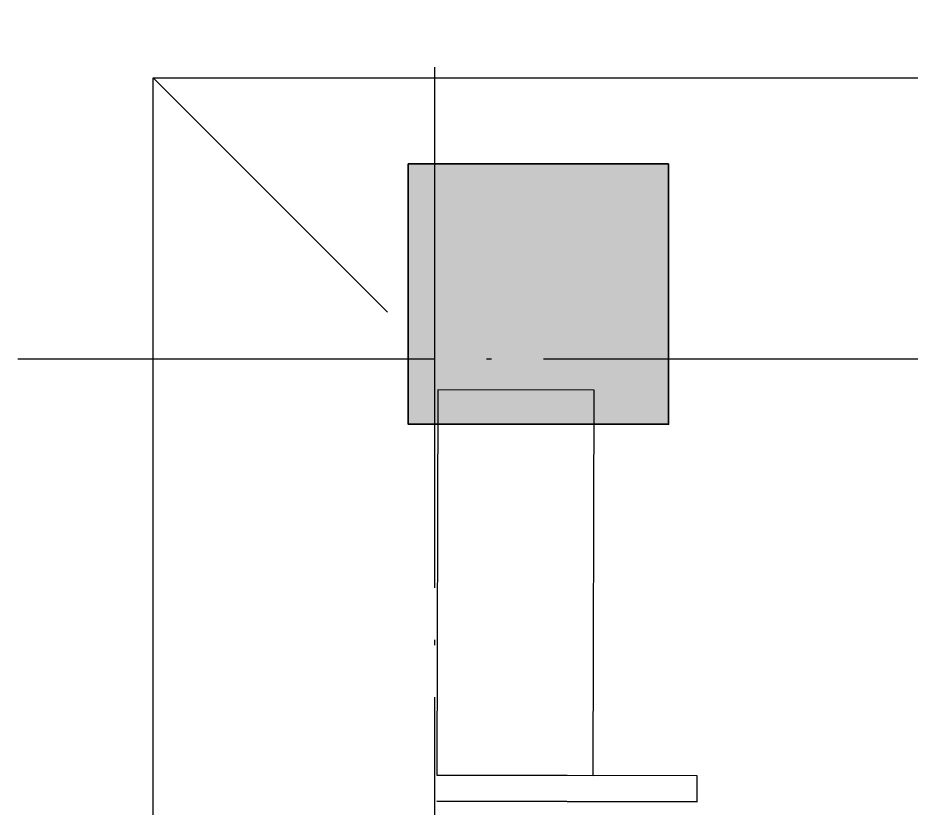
# Model space of a CAD drawing. Extents: x 39238 to 748440, y -374049 to 522939.
# Drawn here: x 47472 to 50904, y 205122 to 208157 of the extents above; entities that cross this region are included whole.
import ezdxf

# ---------------------------------------------------------------- set-up
doc = ezdxf.new("R2010")
doc.units = 0
doc.header["$LTSCALE"] = 1000
doc.header["$MEASUREMENT"] = 0
doc.linetypes.add('DOTE', pattern=[2.42, 2, -0.2, 0.02, -0.2])
for name, color, linetype in [('DOTE', 1, 'DOTE'), ('GROUND', 2, 'Continuous'), ('LVTRY', 6, 'Continuous')]:
    doc.layers.add(name, color=color, linetype=linetype)
doc.layers.add('砼柱', color=2, linetype='Continuous', lineweight=35)

# ---------------------------------------------------------------- blocks, each defined once
blk = doc.blocks.new('fgtr')
h = blk.add_hatch(color=256)
h.paths.add_polyline_path([(537270.1, -370335.3), (536270.1, -370335.3), (536270.1, -371335.3), (537270.1, -371335.3)])
h.paths.add_polyline_path([(537220.1, -363885.3), (536270.1, -363885.3), (536270.1, -364835.3), (537220.1, -364835.3)])
h.paths.add_polyline_path([(536670.1, -360135.3), (535720.1, -360135.3), (535720.1, -361085.3), (536670.1, -361085.3)])
h.paths.add_polyline_path([(536670.1, -353635.3), (535670.1, -353635.3), (535670.1, -354635.3), (536670.1, -354635.3)])
h.paths.add_polyline_path([(533320.1, -370335.3), (532620.1, -370335.3), (532620.1, -371035.3), (533320.1, -371035.3)])
h.paths.add_polyline_path([(533320.1, -363885.3), (532620.1, -363885.3), (532620.1, -364585.3), (533320.1, -364585.3)])
h.paths.add_polyline_path([(537220.1, -322935.3), (536270.1, -322935.3), (536270.1, -323885.3), (537220.1, -323885.3)])
h.paths.add_polyline_path([(536670.1, -326685.3), (535720.1, -326685.3), (535720.1, -327635.3), (536670.1, -327635.3)])
h.paths.add_polyline_path([(536670.1, -333135.3), (535670.1, -333135.3), (535670.1, -334135.3), (536670.1, -334135.3)])
h.paths.add_polyline_path([(533320.1, -323185.3), (532620.1, -323185.3), (532620.1, -323885.3), (533320.1, -323885.3)])
h.paths.add_polyline_path([(508570.1, -351510.3), (507970.1, -351510.3), (507970.1, -352110.3), (508570.1, -352110.3)])
h.paths.add_polyline_path([(508570.1, -348210.3), (507970.1, -348210.3), (507970.1, -348810.3), (508570.1, -348810.3)])
h.paths.add_polyline_path([(508570.1, -342985.3), (507970.1, -342985.3), (507970.1, -343585.3), (508570.1, -343585.3)])
h.paths.add_polyline_path([(508570.1, -335735.3), (507970.1, -335735.3), (507970.1, -336335.3), (508570.1, -336335.3)])
h.paths.add_polyline_path([(514370.1, -351510.3), (513720.1, -351510.3), (513720.1, -352160.3), (514370.1, -352160.3)])
h.paths.add_polyline_path([(502820.1, -351510.3), (502170.1, -351510.3), (502170.1, -352160.3), (502820.1, -352160.3)])
h.paths.add_polyline_path([(514320.1, -348210.3), (513720.1, -348210.3), (513720.1, -348810.3), (514320.1, -348810.3)])
h.paths.add_polyline_path([(502820.1, -348210.3), (502220.1, -348210.3), (502220.1, -348810.3), (502820.1, -348810.3)])
h.paths.add_polyline_path([(502820.1, -342985.3), (502220.1, -342985.3), (502220.1, -343585.3), (502820.1, -343585.3)])
h.paths.add_polyline_path([(514320.1, -342985.3), (513720.1, -342985.3), (513720.1, -343585.3), (514320.1, -343585.3)])
h.paths.add_polyline_path([(514370.1, -335685.3), (513720.1, -335685.3), (513720.1, -336335.3), (514370.1, -336335.3)])
h.paths.add_polyline_path([(502820.1, -335685.3), (502170.1, -335685.3), (502170.1, -336335.3), (502820.1, -336335.3)])
h.paths.add_polyline_path([(502920.1, -370335.3), (502220.1, -370335.3), (502220.1, -371035.3), (502920.1, -371035.3)])
h.paths.add_polyline_path([(502920.1, -363885.3), (502220.1, -363885.3), (502220.1, -364585.3), (502920.1, -364585.3)])
h.paths.add_polyline_path([(499270.1, -370335.3), (498270.1, -370335.3), (498270.1, -371335.3), (499270.1, -371335.3)])
h.paths.add_polyline_path([(499245.1, -363885.3), (498245.1, -363885.3), (498245.1, -364885.3), (499245.1, -364885.3)])
h.paths.add_polyline_path([(499595.1, -360135.3), (498645.1, -360135.3), (498645.1, -361085.3), (499595.1, -361085.3)])
h.paths.add_polyline_path([(499870.1, -353635.3), (498870.1, -353635.3), (498870.1, -354635.3), (499870.1, -354635.3)])
h.paths.add_polyline_path([(506845.1, -370335.3), (505895.1, -370335.3), (505895.1, -371285.3), (506845.1, -371285.3)])
h.paths.add_polyline_path([(506845.1, -363885.3), (505895.1, -363885.3), (505895.1, -364835.3), (506845.1, -364835.3)])
h.paths.add_polyline_path([(506845.1, -360135.3), (505895.1, -360135.3), (505895.1, -361085.3), (506845.1, -361085.3)])
h.paths.add_polyline_path([(506845.1, -353685.3), (505895.1, -353685.3), (505895.1, -354635.3), (506845.1, -354635.3)])
h.paths.add_polyline_path([(529645.1, -370335.3), (528695.1, -370335.3), (528695.1, -371285.3), (529645.1, -371285.3)])
h.paths.add_polyline_path([(529645.1, -363885.3), (528695.1, -363885.3), (528695.1, -364835.3), (529645.1, -364835.3)])
h.paths.add_polyline_path([(529645.1, -360135.3), (528695.1, -360135.3), (528695.1, -361085.3), (529645.1, -361085.3)])
h.paths.add_polyline_path([(529645.1, -353685.3), (528695.1, -353685.3), (528695.1, -354635.3), (529645.1, -354635.3)])
h.paths.add_polyline_path([(522045.1, -370335.3), (521095.1, -370335.3), (521095.1, -371285.3), (522045.1, -371285.3)])
h.paths.add_polyline_path([(522045.1, -363885.3), (521095.1, -363885.3), (521095.1, -364835.3), (522045.1, -364835.3)])
h.paths.add_polyline_path([(522045.1, -360135.3), (521095.1, -360135.3), (521095.1, -361085.3), (522045.1, -361085.3)])
h.paths.add_polyline_path([(522045.1, -353685.3), (521095.1, -353685.3), (521095.1, -354635.3), (522045.1, -354635.3)])
h.paths.add_polyline_path([(514445.1, -370335.3), (513495.1, -370335.3), (513495.1, -371285.3), (514445.1, -371285.3)])
h.paths.add_polyline_path([(514445.1, -363885.3), (513495.1, -363885.3), (513495.1, -364835.3), (514445.1, -364835.3)])
h.paths.add_polyline_path([(514445.1, -360135.3), (513495.1, -360135.3), (513495.1, -361085.3), (514445.1, -361085.3)])
h.paths.add_polyline_path([(514445.1, -353685.3), (513495.1, -353685.3), (513495.1, -354635.3), (514445.1, -354635.3)])
h.paths.add_polyline_path([(529645.1, -322935.3), (528695.1, -322935.3), (528695.1, -323885.3), (529645.1, -323885.3)])
h.paths.add_polyline_path([(529645.1, -326685.3), (528695.1, -326685.3), (528695.1, -327635.3), (529645.1, -327635.3)])
h.paths.add_polyline_path([(529645.1, -333135.3), (528695.1, -333135.3), (528695.1, -334085.3), (529645.1, -334085.3)])
h.paths.add_polyline_path([(522045.1, -322935.3), (521095.1, -322935.3), (521095.1, -323885.3), (522045.1, -323885.3)])
h.paths.add_polyline_path([(522045.1, -326685.3), (521095.1, -326685.3), (521095.1, -327635.3), (522045.1, -327635.3)])
h.paths.add_polyline_path([(522045.1, -333135.3), (521095.1, -333135.3), (521095.1, -334085.3), (522045.1, -334085.3)])
h.paths.add_polyline_path([(514445.1, -322935.3), (513495.1, -322935.3), (513495.1, -323885.3), (514445.1, -323885.3)])
h.paths.add_polyline_path([(514445.1, -326685.3), (513495.1, -326685.3), (513495.1, -327635.3), (514445.1, -327635.3)])
h.paths.add_polyline_path([(514445.1, -333135.3), (513495.1, -333135.3), (513495.1, -334085.3), (514445.1, -334085.3)])
h.paths.add_polyline_path([(506845.1, -322935.3), (505895.1, -322935.3), (505895.1, -323885.3), (506845.1, -323885.3)])
h.paths.add_polyline_path([(506845.1, -326685.3), (505895.1, -326685.3), (505895.1, -327635.3), (506845.1, -327635.3)])
h.paths.add_polyline_path([(506845.1, -333135.3), (505895.1, -333135.3), (505895.1, -334085.3), (506845.1, -334085.3)])
h.paths.add_polyline_path([(502920.1, -323185.3), (502220.1, -323185.3), (502220.1, -323885.3), (502920.1, -323885.3)])
h.paths.add_polyline_path([(499270.1, -322935.3), (498320.1, -322935.3), (498320.1, -323885.3), (499270.1, -323885.3)])
h.paths.add_polyline_path([(499820.1, -326685.3), (498870.1, -326685.3), (498870.1, -327635.3), (499820.1, -327635.3)])
h.paths.add_polyline_path([(499870.1, -333135.3), (498870.1, -333135.3), (498870.1, -334135.3), (499870.1, -334135.3)])
at = {"layer": '砼柱'}
blk.add_lwpolyline([(499870.1, -353635.3), (498870.1, -353635.3), (498870.1, -354635.3), (499870.1, -354635.3)], close=True, dxfattribs=at)

msp = doc.modelspace()

# ---------------------------------------------------------------- linework, layer by layer
for p, q in [((50082.6, 205245.5), (49082.6, 205248)), ((50082.3, 205145.5), (50082.6, 205245.5)), ((50082.3, 205145.5), (49082.3, 205148)), ((49082.3, 205148), (50082.3, 205145.5))]:
    msp.add_line(p, q)
at = {"layer": 'DOTE'}
for p, q in [((49072.2, 207967.7), (49072.2, 189525.9)), ((49072.2, 207967.7), (49072.2, 189525.9)), ((49072.2, 207967.7), (49072.2, 189525.9)), ((87792.2, 206845.9), (47472.2, 206845.9))]:
    msp.add_line(p, q, dxfattribs=at)
at = {"layer": 'GROUND'}
for p, q in [((47992.2, 207925.9), (51552.2, 207925.9)), ((47992.2, 200845.9), (47992.2, 207925.9)), ((48892.2, 207025.9), (47992.2, 207925.9)), ((47992.2, 207925.9), (51552.2, 207925.9)), ((47992.2, 200845.9), (47992.2, 207925.9)), ((48892.2, 207025.9), (47992.2, 207925.9))]:
    msp.add_line(p, q, dxfattribs=at)
at = {"layer": 'LVTRY'}
msp.add_lwpolyline([(49086.2, 206728.8), (49082.4, 205248), (49682.4, 205246.5), (49686.2, 206727.3)], close=True, dxfattribs=at)

# ---------------------------------------------------------------- block references
msp.add_blockref('fgtr', (-449897.9, 561231.2))

doc.saveas('drawing.dxf')
